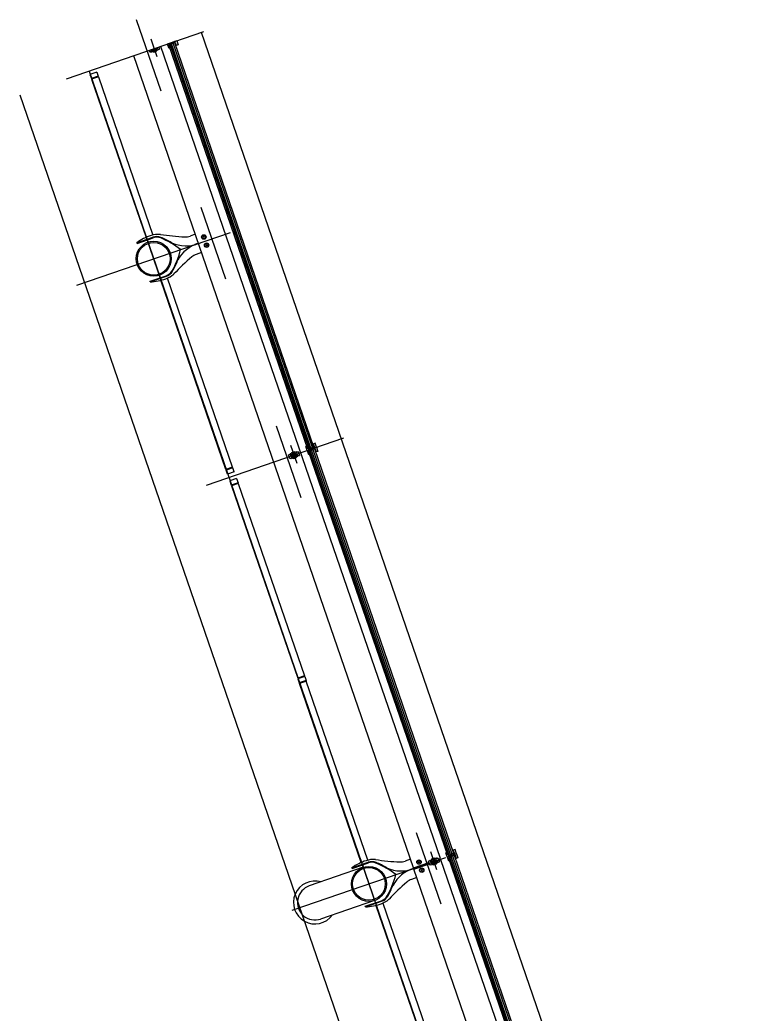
# Model space of a CAD drawing. Extents: x 809434 to 809707, y 818708 to 819364.
# Drawn here: x 809674.48 to 809679.66, y 818786.99 to 818793.93 of the extents above; entities that cross this region are included whole.
import ezdxf

# ---------------------------------------------------------------- set-up
doc = ezdxf.new("R2010")
doc.units = 0
for name, color, linetype in [('MAJ630__', 7, 'Continuous'), ('MAJ640__', 7, 'Continuous'), ('MAJ640__1', 7, 'Continuous'), ('MMH294_S', 7, 'Continuous')]:
    doc.layers.add(name, color=color, linetype=linetype)

msp = doc.modelspace()

# ---------------------------------------------------------------- linework, layer by layer
at = {"layer": 'MAJ630__'}
for p, q in [((809679.6574, 818782.4936), (809675.7506, 818793.8399)), ((809675.5771, 818793.7801), (809675.5116, 818793.7576)), ((809675.5116, 818793.7576), (809675.5214, 818793.7292)), ((809675.5673, 818793.7688), (809675.5214, 818793.753)), ((809676.4932, 818790.9306), (809675.5214, 818793.753)), ((809675.5214, 818793.753), (809675.5287, 818793.7317)), ((809675.5287, 818793.7317), (809675.5214, 818793.7292)), ((809676.5357, 818790.9453), (809675.5639, 818793.7677)), ((809675.5673, 818793.7688), (809675.5746, 818793.7475)), ((809675.5869, 818793.7518), (809675.5746, 818793.7475)), ((809675.5771, 818793.7801), (809675.5869, 818793.7518)), ((809677.2296, 818788.0087), (809675.2778, 818793.6771)), ((809676.4859, 818790.9519), (809676.4785, 818790.9494)), ((809676.4883, 818790.921), (809676.4785, 818790.9494)), ((809676.4932, 818790.9306), (809676.4859, 818790.9519)), ((809676.5391, 818790.9464), (809676.4932, 818790.9306)), ((809676.544, 818790.9719), (809676.5318, 818790.9677)), ((809676.5391, 818790.9464), (809676.5318, 818790.9677)), ((809676.5538, 818790.9436), (809676.544, 818790.9719)), ((809676.5538, 818790.9436), (809676.4883, 818790.921)), ((809676.5538, 818790.9436), (809676.4883, 818790.921)), ((809676.4883, 818790.921), (809676.4981, 818790.8927)), ((809676.544, 818790.9323), (809676.4981, 818790.9164)), ((809677.4699, 818788.0941), (809676.4981, 818790.9164)), ((809676.4981, 818790.9164), (809676.5054, 818790.8952)), ((809676.5054, 818790.8952), (809676.4981, 818790.8927)), ((809677.5124, 818788.1087), (809676.5406, 818790.9311)), ((809676.544, 818790.9323), (809676.5513, 818790.911)), ((809676.5636, 818790.9152), (809676.5513, 818790.911)), ((809676.5538, 818790.9436), (809676.5636, 818790.9152)), ((809677.4626, 818788.1154), (809677.4552, 818788.1128)), ((809677.465, 818788.0845), (809677.4552, 818788.1128)), ((809677.4699, 818788.0941), (809677.4626, 818788.1154)), ((809677.5305, 818788.107), (809677.465, 818788.0845)), ((809677.5305, 818788.107), (809677.465, 818788.0845)), ((809677.5158, 818788.1099), (809677.4699, 818788.0941)), ((809677.5208, 818788.1354), (809677.5085, 818788.1312)), ((809677.5158, 818788.1099), (809677.5085, 818788.1312)), ((809677.5305, 818788.107), (809677.5208, 818788.1354)), ((809677.5305, 818788.107), (809677.5403, 818788.0787)), ((809677.465, 818788.0845), (809677.4748, 818788.0561)), ((809677.5207, 818788.0957), (809677.4748, 818788.0799)), ((809678.4466, 818785.2575), (809677.4748, 818788.0799)), ((809677.4748, 818788.0799), (809677.4821, 818788.0586)), ((809677.4821, 818788.0586), (809677.4748, 818788.0561)), ((809678.4891, 818785.2722), (809677.5174, 818788.0942)), ((809677.5207, 818788.0957), (809677.528, 818788.0744)), ((809677.5403, 818788.0787), (809677.528, 818788.0744)), ((809676.8794, 818788.0121), (809676.5027, 818787.8824)), ((809679.1846, 818782.3308), (809677.2328, 818787.9992)), ((809676.959, 818787.7809), (809676.5823, 818787.6512))]:
    msp.add_line(p, q, dxfattribs=at)
for points in [[(809675.2989, 818792.3711), (809675.3003, 818792.3671), (809675.4131, 818792.406)], [(809675.707, 818792.4306), (809675.6702, 818792.418)], [(809675.751, 818792.303), (809675.7141, 818792.2903)], [(809675.3927, 818792.0986), (809675.3913, 818792.1026), (809675.5041, 818792.1415)], [(809676.8011, 818788.0083), (809676.8025, 818788.0043), (809676.9153, 818788.0431)], [(809677.2093, 818788.0678), (809677.1724, 818788.0551)], [(809677.2532, 818787.9401), (809677.2164, 818787.9275)], [(809676.895, 818787.7358), (809676.8936, 818787.7398), (809677.0064, 818787.7786)]]:
    msp.add_lwpolyline(points, dxfattribs=at)
for centre, radius in [((809675.417, 818792.2594), 0.1223), ((809675.417, 818792.2594), 0.1143), ((809676.9192, 818787.8965), 0.1223), ((809676.9192, 818787.8965), 0.1143)]:
    msp.add_circle(centre, radius, dxfattribs=at)
for centre, radius, start, end in [((809675.499, 818792.0971), 0.3393, 107.29394, 126.13928), ((809675.4535, 818792.2578), 0.1724, 87.60393, 108.72489), ((809675.4375, 818792.3351), 0.075, 68.03764, 109), ((809675.4598, 818792.4101), 0.02, 80.57421, 87.60393), ((809675.6826, 818793.7519), 1.3402, 260.57421, 267.92155), ((809675.255, 818791.8826), 0.5628, 51.63214, 68.03764), ((809675.6376, 818792.5125), 0.1, 267.92155, 289), ((809675.0574, 818792.4566), 0.5628, 329.96236, 346.36786), ((809676.5452, 818791.2468), 1.3402, 130.07845, 137.42579), ((809675.7467, 818792.1958), 0.1, 109, 130.07845), ((809675.4448, 818792.2831), 0.1724, 289.2751, 310.39607), ((809675.4797, 818792.2124), 0.075, 289, 329.96236), ((809675.5435, 818792.167), 0.02, 310.39607, 317.42579), ((809675.3817, 818792.4378), 0.3393, 271.86071, 290.70605), ((809677.0012, 818787.7343), 0.3393, 107.29394, 126.13928), ((809676.9557, 818787.895), 0.1724, 87.60393, 108.72489), ((809676.9397, 818787.9722), 0.075, 68.03764, 109), ((809676.9621, 818788.0472), 0.02, 80.57421, 87.60393), ((809677.1848, 818789.3891), 1.3402, 260.57421, 267.92155), ((809676.7573, 818787.5198), 0.5628, 51.63214, 68.03764), ((809677.1399, 818788.1497), 0.1, 267.92155, 289), ((809676.5597, 818788.0937), 0.5628, 329.96236, 346.36786), ((809676.5425, 818787.7668), 0.15, 73.58736, 324.41264), ((809678.0474, 818786.8839), 1.3402, 130.07845, 137.42579), ((809677.2489, 818787.8329), 0.1, 109, 130.07845), ((809676.5425, 818787.7668), 0.1223, 108.99761, 289.00235), ((809676.8839, 818788.0749), 0.3393, 271.86071, 290.70605), ((809676.947, 818787.9202), 0.1724, 289.2751, 310.39607), ((809676.982, 818787.8495), 0.075, 289, 329.96236), ((809677.0458, 818787.8042), 0.02, 310.39607, 317.42579)]:
    msp.add_arc(centre, radius, start, end, dxfattribs=at)
at = {"layer": 'MAJ640__'}
for p, q in [((809675.4071, 818793.7123), (809675.4379, 818793.7229)), ((809675.4472, 818793.7195), (809675.4576, 818793.7231)), ((809675.4527, 818793.7373), (809675.4576, 818793.7231)), ((809677.4187, 818788.0738), (809675.4669, 818793.7422)), ((809676.5026, 818790.9339), (809675.5308, 818793.7563)), ((809676.5034, 818790.9341), (809675.5315, 818793.7565)), ((809676.5128, 818790.9374), (809675.541, 818793.7598)), ((809676.5242, 818790.9413), (809675.5523, 818793.7637)), ((809675.3914, 818793.7003), (809675.3865, 818793.7145)), ((809675.4018, 818793.7039), (809675.3914, 818793.7003)), ((809675.407, 818793.7123), (809675.3994, 818793.7097)), ((809675.4361, 818793.7133), (809675.4143, 818793.7058)), ((809675.4143, 818793.7058), (809675.4153, 818793.703)), ((809675.4371, 818793.7105), (809675.4153, 818793.703)), ((809675.4166, 818793.7024), (809675.4153, 818793.703)), ((809675.4162, 818793.7065), (809675.4159, 818793.7074)), ((809675.4166, 818793.7024), (809675.4364, 818793.7092)), ((809675.4342, 818793.7127), (809675.4339, 818793.7136)), ((809675.4361, 818793.7133), (809675.4371, 818793.7105)), ((809675.4364, 818793.7092), (809675.4371, 818793.7105)), ((809676.3583, 818790.8921), (809676.3687, 818790.8957)), ((809676.3681, 818790.8638), (809676.3583, 818790.8921)), ((809676.413, 818790.9123), (809676.369, 818790.8971)), ((809676.3704, 818790.8897), (809676.378, 818790.8923)), ((809676.3837, 818790.8757), (809676.3761, 818790.8731)), ((809676.3781, 818790.8923), (809676.4089, 818790.9029)), ((809676.3788, 818790.9047), (809676.4006, 818790.9122)), ((809676.3795, 818790.906), (809676.3788, 818790.9047)), ((809676.3788, 818790.9047), (809676.3798, 818790.9019)), ((809676.3993, 818790.9129), (809676.3795, 818790.906)), ((809676.3798, 818790.9019), (809676.4016, 818790.9094)), ((809676.3822, 818790.9027), (809676.3819, 818790.9021)), ((809676.382, 818790.9016), (809676.3819, 818790.9021)), ((809676.3838, 818790.8758), (809676.4146, 818790.8864)), ((809676.4128, 818790.8768), (809676.391, 818790.8693)), ((809676.3992, 818790.9086), (809676.3998, 818790.9083)), ((809676.3993, 818790.9129), (809676.4006, 818790.9122)), ((809676.4, 818790.9078), (809676.3998, 818790.9083)), ((809676.4006, 818790.9122), (809676.4016, 818790.9094)), ((809676.4165, 818790.9056), (809676.4089, 818790.9029)), ((809676.4109, 818790.8761), (809676.4106, 818790.8771)), ((809676.4128, 818790.8768), (809676.4138, 818790.8739)), ((809676.4141, 818790.9113), (809676.4245, 818790.9149)), ((809676.4239, 818790.883), (809676.4343, 818790.8865)), ((809676.4245, 818790.9149), (809676.4343, 818790.8865)), ((809677.4793, 818788.0973), (809676.5075, 818790.9197)), ((809677.4801, 818788.0976), (809676.5082, 818790.9199)), ((809677.4895, 818788.1008), (809676.5177, 818790.9232)), ((809677.5009, 818788.1047), (809676.529, 818790.9271)), ((809676.3785, 818790.8673), (809676.3681, 818790.8638)), ((809676.391, 818790.8693), (809676.392, 818790.8664)), ((809676.4138, 818790.8739), (809676.392, 818790.8664)), ((809676.3933, 818790.8658), (809676.392, 818790.8664)), ((809676.3929, 818790.8699), (809676.3926, 818790.8709)), ((809676.3933, 818790.8658), (809676.4131, 818790.8727)), ((809676.4131, 818790.8727), (809676.4138, 818790.8739)), ((809677.2296, 818788.0087), (809677.3383, 818788.0461)), ((809677.2328, 818787.9992), (809677.3416, 818788.0367)), ((809677.335, 818788.0556), (809677.3454, 818788.0592)), ((809677.3383, 818788.0461), (809677.335, 818788.0556)), ((809677.3448, 818788.0272), (809677.3416, 818788.0367)), ((809677.3552, 818788.0308), (809677.3448, 818788.0272)), ((809677.3897, 818788.0757), (809677.3457, 818788.0606)), ((809677.3471, 818788.0531), (809677.3547, 818788.0557)), ((809677.3604, 818788.0392), (809677.3528, 818788.0366)), ((809677.3548, 818788.0558), (809677.3856, 818788.0664)), ((809677.3555, 818788.0682), (809677.3773, 818788.0757)), ((809677.3562, 818788.0695), (809677.3555, 818788.0682)), ((809677.3555, 818788.0682), (809677.3565, 818788.0654)), ((809677.376, 818788.0763), (809677.3562, 818788.0695)), ((809677.3565, 818788.0654), (809677.3783, 818788.0728)), ((809677.3589, 818788.0662), (809677.3586, 818788.0655)), ((809677.3587, 818788.0651), (809677.3586, 818788.0655)), ((809677.3605, 818788.0392), (809677.3913, 818788.0498)), ((809677.3895, 818788.0402), (809677.3677, 818788.0327)), ((809677.3677, 818788.0327), (809677.3687, 818788.0299)), ((809677.3905, 818788.0374), (809677.3687, 818788.0299)), ((809677.37, 818788.0293), (809677.3687, 818788.0299)), ((809677.3696, 818788.0334), (809677.3693, 818788.0343)), ((809677.37, 818788.0293), (809677.3899, 818788.0361)), ((809677.3759, 818788.072), (809677.3765, 818788.0717)), ((809677.376, 818788.0763), (809677.3773, 818788.0757)), ((809677.3767, 818788.0712), (809677.3765, 818788.0717)), ((809677.3773, 818788.0757), (809677.3783, 818788.0728)), ((809677.3932, 818788.069), (809677.3856, 818788.0664)), ((809677.3876, 818788.0396), (809677.3873, 818788.0405)), ((809677.3895, 818788.0402), (809677.3905, 818788.0374)), ((809677.3899, 818788.0361), (809677.3905, 818788.0374)), ((809677.3908, 818788.0748), (809677.4012, 818788.0784)), ((809677.4006, 818788.0464), (809677.411, 818788.05)), ((809677.4012, 818788.0784), (809677.4045, 818788.0689)), ((809677.4045, 818788.0689), (809677.4187, 818788.0738)), ((809677.4077, 818788.0594), (809677.4219, 818788.0643)), ((809677.4077, 818788.0594), (809677.411, 818788.05)), ((809679.3737, 818782.396), (809677.4219, 818788.0643)), ((809678.4561, 818785.2608), (809677.4842, 818788.0831)), ((809678.4568, 818785.261), (809677.485, 818788.0834)), ((809678.4662, 818785.2643), (809677.4944, 818788.0866)), ((809678.4776, 818785.2682), (809677.5058, 818788.0906))]:
    msp.add_line(p, q, dxfattribs=at)
for points in [[(809675.4029, 818793.703), (809675.4469, 818793.7181)], [(809675.2989, 818792.3711), (809675.4117, 818792.41)], [(809675.3927, 818792.0986), (809675.5055, 818792.1375)], [(809676.3796, 818790.8664), (809676.4236, 818790.8815)], [(809676.8011, 818788.0083), (809676.9139, 818788.0471)], [(809677.3563, 818788.0298), (809677.4003, 818788.045)], [(809676.895, 818787.7358), (809677.0078, 818787.7746)]]:
    msp.add_lwpolyline(points, dxfattribs=at)
for centre, radius in [((809675.7665, 818792.4115), 0.0155), ((809675.7665, 818792.4115), 0.0135), ((809675.7665, 818792.4115), 0.0042), ((809675.786, 818792.3547), 0.0155), ((809675.786, 818792.3547), 0.0135), ((809675.786, 818792.3547), 0.0042), ((809676.3963, 818790.8893), 0.006), ((809677.2687, 818788.0486), 0.0155), ((809677.2687, 818788.0486), 0.0135), ((809677.2687, 818788.0486), 0.0042), ((809677.373, 818788.0528), 0.006), ((809677.2882, 818787.9919), 0.0155), ((809677.2882, 818787.9919), 0.0135), ((809677.2882, 818787.9919), 0.0042)]:
    msp.add_circle(centre, radius, dxfattribs=at)
for centre, radius, start, end in [((809675.4196, 818793.7259), 0.0095, 199.00008, 251.30512), ((809675.4196, 818793.7259), 0.006, 199.00013, 18.99986), ((809675.4196, 818793.7259), 0.0095, 325.18264, 18.99991), ((809675.4196, 818793.7259), 0.0109, 281.1265, 296.87349), ((809675.4375, 818792.3351), 0.0792, 68.03764, 109), ((809675.255, 818791.8826), 0.567, 59.89592, 68.03764), ((809675.5495, 818792.3905), 0.02, 239.89592, 251.32459), ((809675.6414, 818792.5802), 0.2307, 244.76877, 292.32268), ((809675.7913, 818792.1447), 0.2307, 105.67731, 153.23123), ((809675.6414, 818792.5802), 0.2307, 285.67731, 292.32268), ((809675.7913, 818792.1447), 0.2307, 105.67731, 112.32268), ((809675.0574, 818792.4566), 0.567, 329.96236, 338.10407), ((809675.6021, 818792.2376), 0.02, 146.67541, 158.10407), ((809675.4797, 818792.2124), 0.0792, 289, 329.96236), ((809676.3963, 818790.8893), 0.0095, 146.69488, 251.30512), ((809676.3963, 818790.8893), 0.0109, 101.1265, 116.87349), ((809676.3963, 818790.8893), 0.0109, 281.1265, 296.87349), ((809676.3963, 818790.8893), 0.0095, 325.18264, 72.81736), ((809676.9397, 818787.9722), 0.0792, 68.03764, 109), ((809676.7573, 818787.5198), 0.567, 59.89592, 68.03764), ((809677.373, 818788.0528), 0.0095, 146.69488, 251.30512), ((809677.373, 818788.0528), 0.0109, 101.1265, 116.87349), ((809677.373, 818788.0528), 0.0109, 281.1265, 296.87349), ((809677.373, 818788.0528), 0.0095, 325.18264, 72.81736), ((809677.0517, 818788.0276), 0.02, 239.89592, 251.32459), ((809677.1436, 818788.2174), 0.2307, 244.76877, 292.32268), ((809677.2936, 818787.7819), 0.2307, 105.67731, 153.23123), ((809677.2936, 818787.7819), 0.2307, 105.67731, 112.32268), ((809677.1436, 818788.2174), 0.2307, 285.67731, 292.32268), ((809676.5597, 818788.0937), 0.567, 329.96236, 338.10407), ((809677.1044, 818787.8748), 0.02, 146.67541, 158.10407), ((809676.982, 818787.8495), 0.0792, 289, 329.96236)]:
    msp.add_arc(centre, radius, start, end, dxfattribs=at)
for points, degree in [([(809675.4032, 818793.7202), (809675.4035, 818793.7192), (809675.4039, 818793.7182), (809675.4049, 818793.7163), (809675.4054, 818793.7153), (809675.4061, 818793.714), (809675.4064, 818793.7135), (809675.4067, 818793.7129), (809675.4069, 818793.7127), (809675.4069, 818793.7124), (809675.407, 818793.7123), (809675.407, 818793.7123)], 3), ([(809675.4267, 818793.7194), (809675.4267, 818793.7194), (809675.4267, 818793.7194), (809675.4268, 818793.7195), (809675.4268, 818793.7196), (809675.427, 818793.7198), (809675.4271, 818793.72), (809675.4273, 818793.7203), (809675.4274, 818793.7205), (809675.4275, 818793.7207)], 3), ([(809675.4379, 818793.7229), (809675.4379, 818793.723), (809675.4379, 818793.723), (809675.4378, 818793.7231), (809675.4378, 818793.7233), (809675.4377, 818793.7239), (809675.4376, 818793.7243), (809675.4374, 818793.7255), (809675.4373, 818793.7266), (809675.4368, 818793.7288), (809675.4365, 818793.73), (809675.4361, 818793.7313), (809675.4361, 818793.7314), (809675.436, 818793.7316)], 3), ([(809675.4455, 818793.7256), (809675.4449, 818793.7253), (809675.4442, 818793.7251), (809675.4426, 818793.7246), (809675.4417, 818793.7242), (809675.4401, 818793.7237), (809675.4395, 818793.7235), (809675.4386, 818793.7232), (809675.4382, 818793.7231), (809675.4379, 818793.7229)], 3), ([(809675.4455, 818793.7256), (809675.4446, 818793.7253), (809675.4438, 818793.725), (809675.4429, 818793.7247), (809675.4416, 818793.7242), (809675.4403, 818793.7238), (809675.439, 818793.7233), (809675.4387, 818793.7232), (809675.4383, 818793.7231), (809675.4379, 818793.7229)], 3), ([(809675.4455, 818793.7256), (809675.4455, 818793.7256), (809675.4455, 818793.7256), (809675.4455, 818793.7256), (809675.4456, 818793.7256), (809675.4457, 818793.7256), (809675.4457, 818793.7256), (809675.4458, 818793.7256), (809675.4459, 818793.7256), (809675.446, 818793.7255), (809675.4461, 818793.7254), (809675.4462, 818793.7253), (809675.4462, 818793.7253), (809675.4463, 818793.7252)], 3), ([(809675.4463, 818793.725), (809675.4463, 818793.725), (809675.4463, 818793.725), (809675.4463, 818793.7251), (809675.4463, 818793.7251), (809675.4463, 818793.7252), (809675.4463, 818793.7252), (809675.4463, 818793.7252)], 3), ([(809675.4463, 818793.725), (809675.4464, 818793.7247), (809675.4465, 818793.7243), (809675.4467, 818793.7235), (809675.4468, 818793.7229), (809675.447, 818793.7218), (809675.4471, 818793.7212), (809675.4471, 818793.7201), (809675.4472, 818793.7194), (809675.4472, 818793.7188)], 3), ([(809675.399, 818793.7089), (809675.399, 818793.7089), (809675.399, 818793.709), (809675.399, 818793.7091), (809675.399, 818793.7092), (809675.399, 818793.7093), (809675.399, 818793.7094), (809675.3991, 818793.7095), (809675.3992, 818793.7096), (809675.3993, 818793.7096), (809675.3993, 818793.7097), (809675.3994, 818793.7097), (809675.3994, 818793.7097), (809675.3994, 818793.7097)], 3), ([(809675.399, 818793.7089), (809675.399, 818793.7089), (809675.399, 818793.7089), (809675.399, 818793.7088), (809675.399, 818793.7088), (809675.3991, 818793.7088), (809675.3991, 818793.7087), (809675.3991, 818793.7087)], 3), ([(809675.4022, 818793.7034), (809675.4018, 818793.7038), (809675.4015, 818793.7043), (809675.4008, 818793.7053), (809675.4005, 818793.7058), (809675.4, 818793.7068), (809675.3997, 818793.7073), (809675.3993, 818793.7081), (809675.3992, 818793.7084), (809675.3991, 818793.7087)], 3), ([(809675.4029, 818793.703), (809675.4029, 818793.7029), (809675.4028, 818793.7029), (809675.4028, 818793.703), (809675.4027, 818793.703), (809675.4026, 818793.703), (809675.4026, 818793.703), (809675.4025, 818793.7031), (809675.4025, 818793.7031), (809675.4025, 818793.7031), (809675.4024, 818793.7031), (809675.4024, 818793.7032), (809675.4023, 818793.7032), (809675.4023, 818793.7033), (809675.4022, 818793.7033), (809675.4022, 818793.7034)], 3), ([(809675.4071, 818793.7123), (809675.4071, 818793.7123), (809675.407, 818793.7123), (809675.407, 818793.7123)], 2), ([(809675.4071, 818793.7123), (809675.4071, 818793.7123), (809675.407, 818793.7123), (809675.407, 818793.7123)], 2), ([(809675.4166, 818793.7169), (809675.4167, 818793.7168), (809675.4169, 818793.7168), (809675.4174, 818793.7166), (809675.4176, 818793.7166), (809675.4178, 818793.7165), (809675.4179, 818793.7164), (809675.418, 818793.7164), (809675.418, 818793.7164), (809675.418, 818793.7164)], 3), ([(809675.418, 818793.7164), (809675.4198, 818793.7158), (809675.4217, 818793.7152)], 2), ([(809675.4245, 818793.7161), (809675.4257, 818793.7179), (809675.4267, 818793.7194)], 2), ([(809675.4472, 818793.7188), (809675.4472, 818793.7188), (809675.4472, 818793.7187), (809675.4471, 818793.7186), (809675.4471, 818793.7186), (809675.4471, 818793.7185), (809675.4471, 818793.7185), (809675.4471, 818793.7184), (809675.4471, 818793.7184), (809675.4471, 818793.7183), (809675.447, 818793.7183), (809675.447, 818793.7182), (809675.447, 818793.7182), (809675.4469, 818793.7181), (809675.4469, 818793.7181), (809675.4469, 818793.7181)], 3), ([(809676.3687, 818790.8964), (809676.3687, 818790.8965), (809676.3687, 818790.8965), (809676.3688, 818790.8966), (809676.3688, 818790.8967), (809676.3688, 818790.8967), (809676.3688, 818790.8968), (809676.3688, 818790.8968), (809676.3688, 818790.8969), (809676.3688, 818790.8969), (809676.3689, 818790.897), (809676.3689, 818790.897), (809676.3689, 818790.8971), (809676.369, 818790.8971), (809676.369, 818790.8971), (809676.369, 818790.8971)], 3), ([(809676.3696, 818790.8902), (809676.3695, 818790.8906), (809676.3694, 818790.8909), (809676.3692, 818790.8918), (809676.3691, 818790.8923), (809676.3689, 818790.8934), (809676.3688, 818790.894), (809676.3688, 818790.8952), (809676.3687, 818790.8958), (809676.3687, 818790.8964)], 3), ([(809676.3696, 818790.8902), (809676.3696, 818790.8902), (809676.3696, 818790.8902), (809676.3696, 818790.8901), (809676.3696, 818790.8901), (809676.3696, 818790.8901), (809676.3696, 818790.8901), (809676.3696, 818790.89)], 3), ([(809676.3704, 818790.8897), (809676.3704, 818790.8897), (809676.3704, 818790.8897), (809676.3704, 818790.8897), (809676.3703, 818790.8897), (809676.3702, 818790.8896), (809676.3702, 818790.8896), (809676.3701, 818790.8896), (809676.37, 818790.8897), (809676.3699, 818790.8897), (809676.3698, 818790.8898), (809676.3697, 818790.8899), (809676.3697, 818790.89), (809676.3696, 818790.89)], 3), ([(809676.378, 818790.8923), (809676.378, 818790.8923), (809676.378, 818790.8923), (809676.3781, 818790.8921), (809676.3781, 818790.8919), (809676.3782, 818790.8913), (809676.3783, 818790.8909), (809676.3785, 818790.8897), (809676.3786, 818790.8887), (809676.3791, 818790.8864), (809676.3794, 818790.8852), (809676.3801, 818790.8829), (809676.3806, 818790.8818), (809676.3816, 818790.8797), (809676.3821, 818790.8788), (809676.3828, 818790.8775), (809676.3831, 818790.877), (809676.3835, 818790.8763), (809676.3836, 818790.8761), (809676.3837, 818790.8759), (809676.3837, 818790.8758), (809676.3837, 818790.8757)], 3), ([(809676.378, 818790.8923), (809676.378, 818790.8923), (809676.3781, 818790.8923), (809676.3781, 818790.8923)], 2), ([(809676.3838, 818790.8758), (809676.3838, 818790.8758), (809676.3837, 818790.8758), (809676.3837, 818790.8757)], 2), ([(809676.3838, 818790.8758), (809676.3838, 818790.8758), (809676.3837, 818790.8758), (809676.3837, 818790.8757)], 2), ([(809676.3892, 818790.8959), (809676.3892, 818790.8958), (809676.3892, 818790.8958), (809676.3891, 818790.8957), (809676.3891, 818790.8957), (809676.3889, 818790.8954), (809676.3888, 818790.8953), (809676.3886, 818790.8949), (809676.3885, 818790.8947), (809676.3884, 818790.8946)], 3), ([(809676.3914, 818790.8991), (809676.3902, 818790.8974), (809676.3892, 818790.8959)], 2), ([(809676.3933, 818790.8803), (809676.3934, 818790.8803), (809676.3937, 818790.8802), (809676.3941, 818790.8801), (809676.3943, 818790.88), (809676.3945, 818790.8799), (809676.3946, 818790.8799), (809676.3947, 818790.8799), (809676.3947, 818790.8798), (809676.3947, 818790.8798)], 3), ([(809676.3979, 818790.8988), (809676.3961, 818790.8994), (809676.3942, 818790.9001)], 2), ([(809676.3947, 818790.8798), (809676.3965, 818790.8793), (809676.3984, 818790.8786)], 2), ([(809676.3993, 818790.8983), (809676.3992, 818790.8984), (809676.399, 818790.8985), (809676.3985, 818790.8986), (809676.3983, 818790.8987), (809676.3981, 818790.8988), (809676.398, 818790.8988), (809676.3979, 818790.8988), (809676.3979, 818790.8988), (809676.3979, 818790.8988)], 3), ([(809676.4013, 818790.8796), (809676.4024, 818790.8813), (809676.4034, 818790.8828)], 2), ([(809676.4034, 818790.8828), (809676.4034, 818790.8828), (809676.4034, 818790.8829), (809676.4035, 818790.8829), (809676.4035, 818790.883), (809676.4037, 818790.8832), (809676.4038, 818790.8834), (809676.404, 818790.8838), (809676.4041, 818790.884), (809676.4042, 818790.8841)], 3), ([(809676.4146, 818790.8864), (809676.4146, 818790.8864), (809676.4146, 818790.8864), (809676.4145, 818790.8866), (809676.4145, 818790.8868), (809676.4144, 818790.8873), (809676.4143, 818790.8877), (809676.4141, 818790.889), (809676.414, 818790.89), (809676.4135, 818790.8923), (809676.4132, 818790.8935), (809676.4125, 818790.8958), (809676.412, 818790.8969), (809676.411, 818790.899), (809676.4105, 818790.8999), (809676.4098, 818790.9012), (809676.4095, 818790.9017), (809676.4092, 818790.9023), (809676.409, 818790.9026), (809676.409, 818790.9028), (809676.4089, 818790.9029), (809676.4089, 818790.9029)], 3), ([(809676.413, 818790.9123), (809676.413, 818790.9123), (809676.4131, 818790.9123), (809676.4131, 818790.9123), (809676.4132, 818790.9123), (809676.4133, 818790.9122), (809676.4133, 818790.9122), (809676.4134, 818790.9122), (809676.4134, 818790.9122), (809676.4134, 818790.9121), (809676.4135, 818790.9121), (809676.4135, 818790.912), (809676.4136, 818790.912), (809676.4136, 818790.912), (809676.4137, 818790.9119), (809676.4137, 818790.9119)], 3), ([(809676.4137, 818790.9119), (809676.4141, 818790.9114), (809676.4144, 818790.9109), (809676.4151, 818790.9099), (809676.4154, 818790.9094), (809676.4159, 818790.9084), (809676.4162, 818790.908), (809676.4166, 818790.9071), (809676.4167, 818790.9068), (809676.4168, 818790.9065)], 3), ([(809676.4222, 818790.889), (809676.4216, 818790.8888), (809676.4209, 818790.8886), (809676.4193, 818790.888), (809676.4184, 818790.8877), (809676.4168, 818790.8872), (809676.4162, 818790.8869), (809676.4153, 818790.8866), (809676.415, 818790.8865), (809676.4146, 818790.8864)], 3), ([(809676.4222, 818790.889), (809676.4213, 818790.8887), (809676.4205, 818790.8884), (809676.4196, 818790.8881), (809676.4183, 818790.8877), (809676.4171, 818790.8872), (809676.4157, 818790.8868), (809676.4154, 818790.8867), (809676.415, 818790.8865), (809676.4146, 818790.8864)], 3), ([(809676.4169, 818790.9063), (809676.4169, 818790.9063), (809676.4169, 818790.9063), (809676.4169, 818790.9062), (809676.4169, 818790.9061), (809676.4169, 818790.9059), (809676.4169, 818790.9058), (809676.4168, 818790.9057), (809676.4167, 818790.9057), (809676.4166, 818790.9056), (809676.4166, 818790.9056), (809676.4165, 818790.9056), (809676.4165, 818790.9056), (809676.4165, 818790.9056)], 3), ([(809676.4169, 818790.9063), (809676.4169, 818790.9063), (809676.4169, 818790.9064), (809676.4169, 818790.9064), (809676.4169, 818790.9064), (809676.4168, 818790.9065), (809676.4168, 818790.9065), (809676.4168, 818790.9065)], 3), ([(809676.4222, 818790.889), (809676.4222, 818790.889), (809676.4222, 818790.889), (809676.4223, 818790.889), (809676.4223, 818790.889), (809676.4224, 818790.889), (809676.4224, 818790.889), (809676.4225, 818790.889), (809676.4226, 818790.889), (809676.4227, 818790.8889), (809676.4228, 818790.8889), (809676.4229, 818790.8888), (809676.4229, 818790.8887), (809676.423, 818790.8886)], 3), ([(809676.423, 818790.8884), (809676.423, 818790.8885), (809676.423, 818790.8885), (809676.423, 818790.8885), (809676.423, 818790.8886), (809676.423, 818790.8886), (809676.423, 818790.8886), (809676.423, 818790.8886)], 3), ([(809676.423, 818790.8884), (809676.4231, 818790.8881), (809676.4232, 818790.8878), (809676.4234, 818790.8869), (809676.4235, 818790.8864), (809676.4237, 818790.8853), (809676.4238, 818790.8847), (809676.4238, 818790.8835), (809676.4239, 818790.8829), (809676.4239, 818790.8823)], 3), ([(809676.4239, 818790.8823), (809676.4239, 818790.8822), (809676.4239, 818790.8822), (809676.4239, 818790.8821), (809676.4238, 818790.882), (809676.4238, 818790.8819), (809676.4238, 818790.8819), (809676.4238, 818790.8818), (809676.4238, 818790.8818), (809676.4238, 818790.8817), (809676.4237, 818790.8817), (809676.4237, 818790.8817), (809676.4237, 818790.8816), (809676.4236, 818790.8816), (809676.4236, 818790.8816), (809676.4236, 818790.8815)], 3), ([(809676.3757, 818790.8724), (809676.3757, 818790.8724), (809676.3757, 818790.8724), (809676.3757, 818790.8725), (809676.3757, 818790.8726), (809676.3757, 818790.8728), (809676.3757, 818790.8728), (809676.3758, 818790.873), (809676.3759, 818790.873), (809676.376, 818790.8731), (809676.376, 818790.8731), (809676.3761, 818790.8731), (809676.3761, 818790.8731), (809676.3761, 818790.8731)], 3), ([(809676.3757, 818790.8724), (809676.3757, 818790.8723), (809676.3757, 818790.8723), (809676.3757, 818790.8723), (809676.3757, 818790.8723), (809676.3758, 818790.8722), (809676.3758, 818790.8722), (809676.3758, 818790.8722)], 3), ([(809676.3789, 818790.8668), (809676.3785, 818790.8673), (809676.3782, 818790.8678), (809676.3775, 818790.8688), (809676.3772, 818790.8693), (809676.3767, 818790.8702), (809676.3764, 818790.8707), (809676.3761, 818790.8715), (809676.3759, 818790.8719), (809676.3758, 818790.8722)], 3), ([(809676.3796, 818790.8664), (809676.3796, 818790.8664), (809676.3795, 818790.8664), (809676.3795, 818790.8664), (809676.3794, 818790.8664), (809676.3793, 818790.8664), (809676.3793, 818790.8665), (809676.3793, 818790.8665), (809676.3792, 818790.8665), (809676.3792, 818790.8666), (809676.3791, 818790.8666), (809676.3791, 818790.8666), (809676.3791, 818790.8667), (809676.379, 818790.8667), (809676.379, 818790.8668), (809676.3789, 818790.8668)], 3), ([(809677.3454, 818788.0598), (809677.3454, 818788.0599), (809677.3454, 818788.06), (809677.3455, 818788.0601), (809677.3455, 818788.0601), (809677.3455, 818788.0602), (809677.3455, 818788.0602), (809677.3455, 818788.0603), (809677.3455, 818788.0603), (809677.3455, 818788.0604), (809677.3456, 818788.0604), (809677.3456, 818788.0605), (809677.3456, 818788.0605), (809677.3457, 818788.0606), (809677.3457, 818788.0606), (809677.3457, 818788.0606)], 3), ([(809677.3463, 818788.0537), (809677.3462, 818788.054), (809677.3461, 818788.0543), (809677.3459, 818788.0552), (809677.3458, 818788.0558), (809677.3456, 818788.0569), (809677.3455, 818788.0574), (809677.3455, 818788.0586), (809677.3454, 818788.0592), (809677.3454, 818788.0598)], 3), ([(809677.3463, 818788.0537), (809677.3463, 818788.0537), (809677.3463, 818788.0536), (809677.3463, 818788.0536), (809677.3463, 818788.0536), (809677.3463, 818788.0535), (809677.3463, 818788.0535), (809677.3463, 818788.0535)], 3), ([(809677.3471, 818788.0531), (809677.3471, 818788.0531), (809677.3471, 818788.0531), (809677.3471, 818788.0531), (809677.347, 818788.0531), (809677.3469, 818788.0531), (809677.3469, 818788.0531), (809677.3468, 818788.0531), (809677.3467, 818788.0531), (809677.3466, 818788.0532), (809677.3465, 818788.0532), (809677.3464, 818788.0533), (809677.3464, 818788.0534), (809677.3463, 818788.0535)], 3), ([(809677.3524, 818788.0358), (809677.3524, 818788.0358), (809677.3524, 818788.0359), (809677.3524, 818788.036), (809677.3524, 818788.0361), (809677.3524, 818788.0362), (809677.3525, 818788.0363), (809677.3525, 818788.0364), (809677.3526, 818788.0364), (809677.3527, 818788.0365), (809677.3527, 818788.0365), (809677.3528, 818788.0366), (809677.3528, 818788.0366), (809677.3528, 818788.0366)], 3), ([(809677.3524, 818788.0358), (809677.3524, 818788.0358), (809677.3524, 818788.0358), (809677.3524, 818788.0357), (809677.3525, 818788.0357), (809677.3525, 818788.0357), (809677.3525, 818788.0356), (809677.3525, 818788.0356)], 3), ([(809677.3556, 818788.0302), (809677.3553, 818788.0307), (809677.3549, 818788.0312), (809677.3542, 818788.0322), (809677.3539, 818788.0327), (809677.3534, 818788.0337), (809677.3531, 818788.0342), (809677.3528, 818788.035), (809677.3526, 818788.0353), (809677.3525, 818788.0356)], 3), ([(809677.3547, 818788.0557), (809677.3547, 818788.0557), (809677.3548, 818788.0558), (809677.3548, 818788.0558)], 2), ([(809677.3547, 818788.0557), (809677.3547, 818788.0557), (809677.3547, 818788.0557), (809677.3548, 818788.0556), (809677.3548, 818788.0553), (809677.3549, 818788.0548), (809677.355, 818788.0544), (809677.3552, 818788.0531), (809677.3553, 818788.0521), (809677.3558, 818788.0499), (809677.3561, 818788.0487), (809677.3568, 818788.0463), (809677.3573, 818788.0452), (809677.3583, 818788.0431), (809677.3588, 818788.0422), (809677.3595, 818788.0409), (809677.3598, 818788.0404), (809677.3602, 818788.0398), (809677.3603, 818788.0396), (809677.3604, 818788.0393), (809677.3604, 818788.0392), (809677.3604, 818788.0392)], 3), ([(809677.3563, 818788.0298), (809677.3563, 818788.0298), (809677.3562, 818788.0298), (809677.3562, 818788.0298), (809677.3561, 818788.0299), (809677.356, 818788.0299), (809677.356, 818788.0299), (809677.356, 818788.0299), (809677.3559, 818788.03), (809677.3559, 818788.03), (809677.3558, 818788.03), (809677.3558, 818788.0301), (809677.3558, 818788.0301), (809677.3557, 818788.0302), (809677.3557, 818788.0302), (809677.3556, 818788.0302)], 3), ([(809677.3605, 818788.0392), (809677.3605, 818788.0392), (809677.3604, 818788.0392), (809677.3604, 818788.0392)], 2), ([(809677.3605, 818788.0392), (809677.3605, 818788.0392), (809677.3604, 818788.0392), (809677.3604, 818788.0392)], 2), ([(809677.3659, 818788.0593), (809677.3659, 818788.0593), (809677.3659, 818788.0593), (809677.3658, 818788.0592), (809677.3658, 818788.0591), (809677.3656, 818788.0589), (809677.3655, 818788.0587), (809677.3653, 818788.0583), (809677.3652, 818788.0582), (809677.3651, 818788.058)], 3), ([(809677.3681, 818788.0626), (809677.3669, 818788.0608), (809677.3659, 818788.0593)], 2), ([(809677.37, 818788.0438), (809677.3702, 818788.0437), (809677.3704, 818788.0437), (809677.3708, 818788.0435), (809677.371, 818788.0434), (809677.3712, 818788.0434), (809677.3713, 818788.0433), (809677.3714, 818788.0433), (809677.3714, 818788.0433), (809677.3714, 818788.0433)], 3), ([(809677.3746, 818788.0623), (809677.3729, 818788.0629), (809677.3709, 818788.0635)], 2), ([(809677.3714, 818788.0433), (809677.3732, 818788.0427), (809677.3751, 818788.042)], 2), ([(809677.3761, 818788.0618), (809677.3759, 818788.0618), (809677.3757, 818788.0619), (809677.3752, 818788.0621), (809677.375, 818788.0621), (809677.3748, 818788.0622), (809677.3747, 818788.0622), (809677.3746, 818788.0623), (809677.3746, 818788.0623), (809677.3746, 818788.0623)], 3), ([(809677.378, 818788.043), (809677.3791, 818788.0447), (809677.3801, 818788.0463)], 2), ([(809677.3801, 818788.0463), (809677.3801, 818788.0463), (809677.3801, 818788.0463), (809677.3802, 818788.0464), (809677.3802, 818788.0465), (809677.3804, 818788.0467), (809677.3805, 818788.0469), (809677.3807, 818788.0472), (809677.3808, 818788.0474), (809677.3809, 818788.0476)], 3), ([(809677.3913, 818788.0498), (809677.3913, 818788.0499), (809677.3913, 818788.0499), (809677.3912, 818788.05), (809677.3912, 818788.0502), (809677.3911, 818788.0508), (809677.391, 818788.0512), (809677.3908, 818788.0524), (809677.3907, 818788.0534), (809677.3902, 818788.0557), (809677.3899, 818788.0569), (809677.3892, 818788.0592), (809677.3887, 818788.0603), (809677.3877, 818788.0624), (809677.3872, 818788.0633), (809677.3865, 818788.0647), (809677.3862, 818788.0651), (809677.3859, 818788.0658), (809677.3858, 818788.066), (809677.3857, 818788.0663), (809677.3856, 818788.0663), (809677.3856, 818788.0664)], 3), ([(809677.3897, 818788.0757), (809677.3897, 818788.0757), (809677.3898, 818788.0757), (809677.3899, 818788.0757), (809677.3899, 818788.0757), (809677.39, 818788.0757), (809677.39, 818788.0757), (809677.3901, 818788.0756), (809677.3901, 818788.0756), (809677.3901, 818788.0756), (809677.3902, 818788.0755), (809677.3902, 818788.0755), (809677.3903, 818788.0755), (809677.3903, 818788.0754), (809677.3904, 818788.0754), (809677.3904, 818788.0753)], 3), ([(809677.3904, 818788.0753), (809677.3908, 818788.0748), (809677.3911, 818788.0743), (809677.3918, 818788.0734), (809677.3921, 818788.0729), (809677.3926, 818788.0719), (809677.3929, 818788.0714), (809677.3933, 818788.0706), (809677.3934, 818788.0703), (809677.3935, 818788.07)], 3), ([(809677.3989, 818788.0525), (809677.3983, 818788.0522), (809677.3976, 818788.052), (809677.396, 818788.0515), (809677.3951, 818788.0511), (809677.3935, 818788.0506), (809677.3929, 818788.0504), (809677.392, 818788.0501), (809677.3917, 818788.05), (809677.3913, 818788.0498)], 3), ([(809677.3989, 818788.0525), (809677.398, 818788.0522), (809677.3972, 818788.0518), (809677.3963, 818788.0515), (809677.395, 818788.0511), (809677.3938, 818788.0507), (809677.3925, 818788.0502), (809677.3921, 818788.0501), (809677.3917, 818788.05), (809677.3913, 818788.0498)], 3), ([(809677.3936, 818788.0698), (809677.3936, 818788.0697), (809677.3936, 818788.0697), (809677.3936, 818788.0696), (809677.3936, 818788.0695), (809677.3936, 818788.0694), (809677.3936, 818788.0693), (809677.3935, 818788.0692), (809677.3934, 818788.0691), (809677.3933, 818788.069), (809677.3933, 818788.069), (809677.3932, 818788.069), (809677.3932, 818788.069), (809677.3932, 818788.069)], 3), ([(809677.3936, 818788.0698), (809677.3936, 818788.0698), (809677.3936, 818788.0698), (809677.3936, 818788.0698), (809677.3936, 818788.0699), (809677.3935, 818788.0699), (809677.3935, 818788.0699), (809677.3935, 818788.07)], 3), ([(809677.3989, 818788.0525), (809677.3989, 818788.0525), (809677.3989, 818788.0525), (809677.399, 818788.0525), (809677.399, 818788.0525), (809677.3991, 818788.0525), (809677.3991, 818788.0525), (809677.3992, 818788.0525), (809677.3993, 818788.0525), (809677.3995, 818788.0524), (809677.3995, 818788.0523), (809677.3996, 818788.0522), (809677.3997, 818788.0522), (809677.3997, 818788.0521)], 3), ([(809677.3997, 818788.0519), (809677.3997, 818788.0519), (809677.3997, 818788.0519), (809677.3997, 818788.052), (809677.3997, 818788.052), (809677.3997, 818788.052), (809677.3997, 818788.0521), (809677.3997, 818788.0521)], 3), ([(809677.3997, 818788.0519), (809677.3998, 818788.0516), (809677.3999, 818788.0512), (809677.4001, 818788.0504), (809677.4002, 818788.0498), (809677.4004, 818788.0487), (809677.4005, 818788.0481), (809677.4006, 818788.0469), (809677.4006, 818788.0463), (809677.4006, 818788.0457)], 3), ([(809677.4006, 818788.0457), (809677.4006, 818788.0457), (809677.4006, 818788.0456), (809677.4006, 818788.0455), (809677.4005, 818788.0455), (809677.4005, 818788.0454), (809677.4005, 818788.0453), (809677.4005, 818788.0453), (809677.4005, 818788.0452), (809677.4005, 818788.0452), (809677.4005, 818788.0452), (809677.4004, 818788.0451), (809677.4004, 818788.0451), (809677.4003, 818788.045), (809677.4003, 818788.045), (809677.4003, 818788.045)], 3)]:
    msp.add_open_spline(points, degree=degree, dxfattribs=at)
at = {"layer": 'MAJ640__1'}
for p, q in [((809675.4692, 818793.4283), (809675.2975, 818793.9269)), ((809674.8088, 818793.5156), (809675.767, 818793.8455)), ((809675.396, 818793.7946), (809675.4387, 818793.6703)), ((809675.559, 818793.7818), (809675.5639, 818793.7677)), ((809674.9658, 818793.5696), (809676.9192, 818787.8965)), ((809674.4824, 818793.4032), (809678.5889, 818781.4769)), ((809675.9204, 818792.118), (809675.7487, 818792.6166)), ((809674.881, 818792.0748), (809675.9529, 818792.4439)), ((809675.4765, 818792.0864), (809675.3591, 818792.4273)), ((809676.4459, 818790.5917), (809676.2742, 818791.0903)), ((809675.7855, 818790.679), (809676.7437, 818791.009)), ((809676.3727, 818790.958), (809676.4154, 818790.8337)), ((809677.4226, 818787.7552), (809677.2509, 818788.2538)), ((809677.3494, 818788.1215), (809677.3922, 818787.9972)), ((809677.5124, 818788.1087), (809677.5173, 818788.0945)), ((809676.3832, 818787.712), (809677.4552, 818788.0811)), ((809676.8597, 818788.0695), (809676.977, 818787.7286)), ((809676.9192, 818787.8965), (809678.8726, 818782.2234))]:
    msp.add_line(p, q, dxfattribs=at)
for centre in [(809675.5615, 818793.7747), (809677.5149, 818788.1016)]:
    msp.add_circle(centre, 0.003, dxfattribs=at)
at = {"layer": 'MMH294_S'}
for p, q in [((809675.0188, 818793.5615), (809674.9715, 818793.5452)), ((809674.9715, 818793.5452), (809674.9813, 818793.5168)), ((809675.0286, 818793.5331), (809674.9813, 818793.5168)), ((809675.0302, 818793.5284), (809674.9829, 818793.5121)), ((809674.9829, 818793.5121), (809675.3631, 818792.408)), ((809674.9832, 818793.5175), (809674.9848, 818793.5127)), ((809675.0188, 818793.5615), (809675.0286, 818793.5331)), ((809675.0267, 818793.5324), (809675.0283, 818793.5277)), ((809675.0302, 818793.5284), (809675.4102, 818792.4247)), ((809675.9678, 818790.8053), (809675.5134, 818792.125)), ((809675.9206, 818790.789), (809675.466, 818792.1091)), ((809675.9678, 818790.8053), (809675.9206, 818790.789)), ((809675.9695, 818790.8005), (809675.9222, 818790.7843)), ((809675.932, 818790.7559), (809675.9222, 818790.7843)), ((809675.9241, 818790.7849), (809675.9225, 818790.7896)), ((809675.9792, 818790.7722), (809675.932, 818790.7559)), ((809675.9676, 818790.7999), (809675.966, 818790.8046)), ((809675.9792, 818790.7722), (809675.9695, 818790.8005)), ((809675.9955, 818790.7249), (809675.9482, 818790.7086)), ((809675.9482, 818790.7086), (809675.958, 818790.6803)), ((809676.0053, 818790.6965), (809675.958, 818790.6803)), ((809676.0069, 818790.6918), (809675.9596, 818790.6755)), ((809675.9596, 818790.6755), (809676.4219, 818789.3329)), ((809675.9599, 818790.6809), (809675.9615, 818790.6762)), ((809675.9955, 818790.7249), (809676.0053, 818790.6965)), ((809676.0034, 818790.6959), (809676.005, 818790.6912)), ((809676.0069, 818790.6918), (809676.4692, 818789.3492)), ((809676.4692, 818789.3492), (809676.4219, 818789.3329)), ((809676.4673, 818789.3485), (809676.469, 818789.3438)), ((809676.4709, 818789.3444), (809676.4236, 818789.3282)), ((809676.4236, 818789.3282), (809676.4333, 818789.2998)), ((809676.4238, 818789.3335), (809676.4255, 818789.3288)), ((809676.4806, 818789.3161), (809676.4333, 818789.2998)), ((809676.4626, 818789.3046), (809676.435, 818789.2951)), ((809676.8654, 818788.0452), (809676.435, 818789.2951)), ((809676.4352, 818789.3004), (809676.4369, 818789.2957)), ((809676.4822, 818789.3113), (809676.4626, 818789.3046)), ((809676.4709, 818789.3444), (809676.4806, 818789.3161)), ((809676.4787, 818789.3154), (809676.4804, 818789.3107)), ((809676.9125, 818788.0618), (809676.4822, 818789.3113)), ((809677.0157, 818787.7621), (809677.4459, 818786.5126)), ((809676.9683, 818787.7463), (809677.3987, 818786.4963))]:
    msp.add_line(p, q, dxfattribs=at)

doc.saveas('drawing.dxf')
